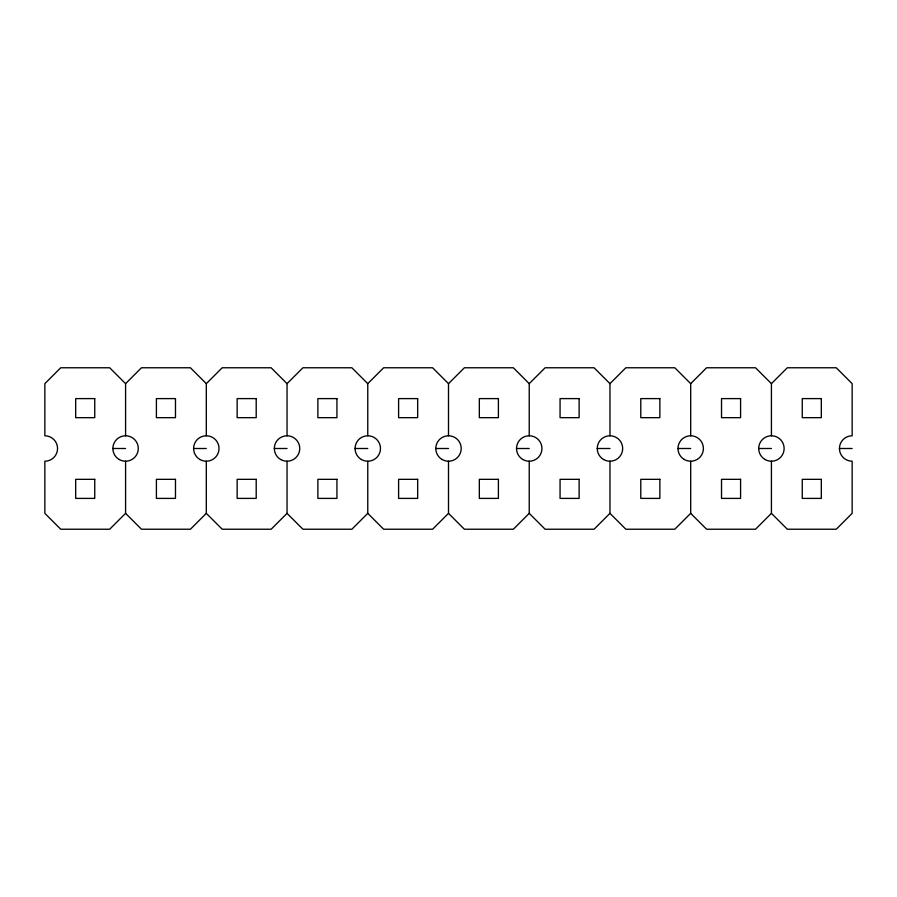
<?xml version="1.0" encoding="UTF-8"?>
<svg xmlns="http://www.w3.org/2000/svg" width="897" height="897" viewBox="0 0 897 897"><rect width="100%" height="100%" fill="white"/><g stroke="black" fill="none" stroke-linecap="round" stroke-linejoin="round"><path stroke-width="1.35" d="M125.58 435.785L125.58 383.658L141.468 367.77L190.422 367.77L206.31 383.658L206.31 435.785M206.31 383.658L222.198 367.77L271.152 367.77L287.04 383.658L287.04 435.785M125.58 461.215L125.58 513.342L109.692 529.23L60.738 529.23L44.85 513.342L44.85 461.215A12.715 12.715 0 0 0 57.565 448.5A12.715 12.715 0 0 0 44.85 435.785L44.85 383.658L60.738 367.77L109.692 367.77L125.58 383.658M287.04 383.658L302.928 367.77L351.882 367.77L367.77 383.658L367.77 435.785M206.31 461.215L206.31 513.342L190.422 529.23L141.468 529.23L125.58 513.342M367.77 383.658L383.658 367.77L432.612 367.77L448.5 383.658L448.5 435.785M287.04 461.215L287.04 513.342L271.152 529.23L222.198 529.23L206.31 513.342M448.5 383.658L464.388 367.77L513.342 367.77L529.23 383.658L529.23 435.785M367.77 461.215L367.77 513.342L351.882 529.23L302.928 529.23L287.04 513.342M529.23 383.658L545.118 367.77L594.072 367.77L609.96 383.658L609.96 435.785M448.5 461.215L448.5 513.342L432.612 529.23L383.658 529.23L367.77 513.342M609.96 383.658L625.848 367.77L674.802 367.77L690.69 383.658L690.69 435.785M529.23 461.215L529.23 513.342L513.342 529.23L464.388 529.23L448.5 513.342M690.69 383.658L706.578 367.77L755.532 367.77L771.42 383.658L771.42 435.785M609.96 461.215L609.96 513.342L594.072 529.23L545.118 529.23L529.23 513.342M771.42 383.658L787.308 367.77L836.262 367.77L852.15 383.658L852.15 435.785A12.715 12.715 0 0 0 839.435 448.5A12.715 12.715 0 0 0 852.15 461.215L852.15 513.342L836.262 529.23L787.308 529.23L771.42 513.342L771.42 461.215M690.69 461.215L690.69 513.342L674.802 529.23L625.848 529.23L609.96 513.342M771.42 513.342L755.532 529.23L706.578 529.23L690.69 513.342M112.865 448.5L125.58 448.5M193.595 448.5L206.31 448.5M274.325 448.5L287.04 448.5M355.055 448.5L367.77 448.5M435.785 448.5L448.5 448.5M516.515 448.5L529.23 448.5M597.245 448.5L609.96 448.5M677.975 448.5L690.69 448.5M758.705 448.5L771.42 448.5M839.435 448.5L852.15 448.5M94.746 398.604L75.684 398.604L75.684 417.666L94.746 417.666L94.746 398.604M175.476 398.604L156.414 398.604L156.414 417.666L175.476 417.666L175.476 398.604M256.206 398.604L237.144 398.604L237.144 417.666L256.206 417.666L256.206 398.604M336.936 398.604L317.874 398.604L317.874 417.666L336.936 417.666L336.936 398.604M417.666 398.604L398.604 398.604L398.604 417.666L417.666 417.666L417.666 398.604M498.396 398.604L479.334 398.604L479.334 417.666L498.396 417.666L498.396 398.604M579.126 398.604L560.064 398.604L560.064 417.666L579.126 417.666L579.126 398.604M659.856 398.604L640.794 398.604L640.794 417.666L659.856 417.666L659.856 398.604M740.586 398.604L721.524 398.604L721.524 417.666L740.586 417.666L740.586 398.604M821.316 398.604L802.254 398.604L802.254 417.666L821.316 417.666L821.316 398.604M94.746 479.334L75.684 479.334L75.684 498.396L94.746 498.396L94.746 479.334M175.476 479.334L156.414 479.334L156.414 498.396L175.476 498.396L175.476 479.334M256.206 479.334L237.144 479.334L237.144 498.396L256.206 498.396L256.206 479.334M336.936 479.334L317.874 479.334L317.874 498.396L336.936 498.396L336.936 479.334M417.666 479.334L398.604 479.334L398.604 498.396L417.666 498.396L417.666 479.334M498.396 479.334L479.334 479.334L479.334 498.396L498.396 498.396L498.396 479.334M579.126 479.334L560.064 479.334L560.064 498.396L579.126 498.396L579.126 479.334M659.856 479.334L640.794 479.334L640.794 498.396L659.856 498.396L659.856 479.334M740.586 479.334L721.524 479.334L721.524 498.396L740.586 498.396L740.586 479.334M821.316 479.334L802.254 479.334L802.254 498.396L821.316 498.396L821.316 479.334M119.223 459.511A12.715 12.715 0 0 0 138.295 448.5A12.715 12.715 0 0 0 119.223 437.489A12.715 12.715 0 0 0 119.223 459.511M765.063 459.511A12.715 12.715 0 0 0 784.135 448.5A12.715 12.715 0 0 0 765.063 437.489A12.715 12.715 0 0 0 765.063 459.511M199.953 459.511A12.715 12.715 0 0 0 219.025 448.5A12.715 12.715 0 0 0 199.953 437.489A12.715 12.715 0 0 0 199.953 459.511M280.683 459.511A12.715 12.715 0 0 0 299.755 448.5A12.715 12.715 0 0 0 280.683 437.489A12.715 12.715 0 0 0 280.683 459.511M361.413 459.511A12.715 12.715 0 0 0 380.485 448.5A12.715 12.715 0 0 0 361.413 437.489A12.715 12.715 0 0 0 361.413 459.511M684.333 459.511A12.715 12.715 0 0 0 703.405 448.5A12.715 12.715 0 0 0 684.333 437.489A12.715 12.715 0 0 0 684.333 459.511M603.603 459.511A12.715 12.715 0 0 0 622.675 448.5A12.715 12.715 0 0 0 603.603 437.489A12.715 12.715 0 0 0 603.603 459.511M522.873 459.511A12.715 12.715 0 0 0 541.945 448.5A12.715 12.715 0 0 0 522.873 437.489A12.715 12.715 0 0 0 522.873 459.511M442.143 459.511A12.715 12.715 0 0 0 461.215 448.5A12.715 12.715 0 0 0 442.143 437.489A12.715 12.715 0 0 0 442.143 459.511"/></g></svg>
